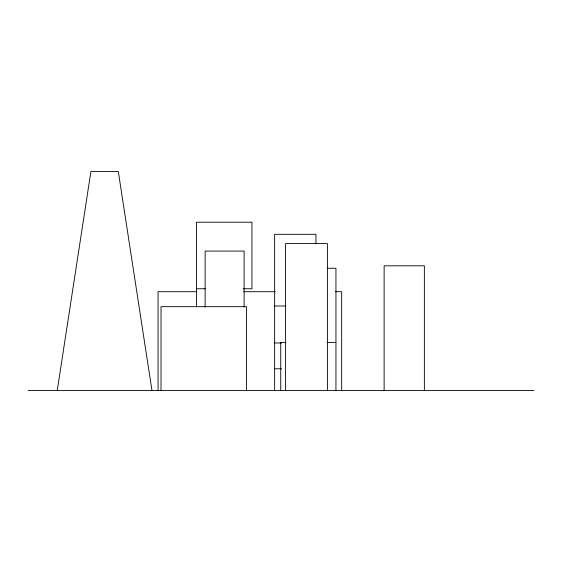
<?xml version="1.0" encoding="UTF-8"?>
<svg xmlns="http://www.w3.org/2000/svg" width="562" height="562" viewBox="0 0 562 562"><rect width="100%" height="100%" fill="white"/><g stroke="black" fill="none" stroke-linecap="round" stroke-linejoin="round"><path stroke-width="0.84" d="M57.254 390.45L90.911 171.55L118.308 171.55L151.965 390.45M327.393 268.257L335.943 268.257L335.943 390.45M196.489 288.749L205.256 288.749M243.269 288.749L251.938 288.749L251.938 222.229L196.489 222.229L196.489 306.88M196.7 291.706L158.062 291.706L158.062 390.45M243.796 291.706L275.401 291.706M335.521 291.706L341.668 291.706L341.668 390.45M274.635 305.995L285.819 305.995M286.002 342.518L280.747 342.518L280.747 390.45M327.182 342.518L335.943 342.518M274.635 342.975L281.527 342.975M274.635 368.784L281.562 368.784M28.1 390.45L533.9 390.45M424.366 390.45L424.366 265.819L384.127 265.819L384.127 390.45M327.407 390.45L327.407 243.578L285.594 243.578L285.594 390.45M315.935 243.936L315.935 234.326L274.635 234.326L274.635 390.45M246.563 390.45L246.563 306.676L161.02 306.676L161.02 390.45M244.105 307.112L244.105 251.073L205.137 251.073L205.137 307.112"/></g></svg>
